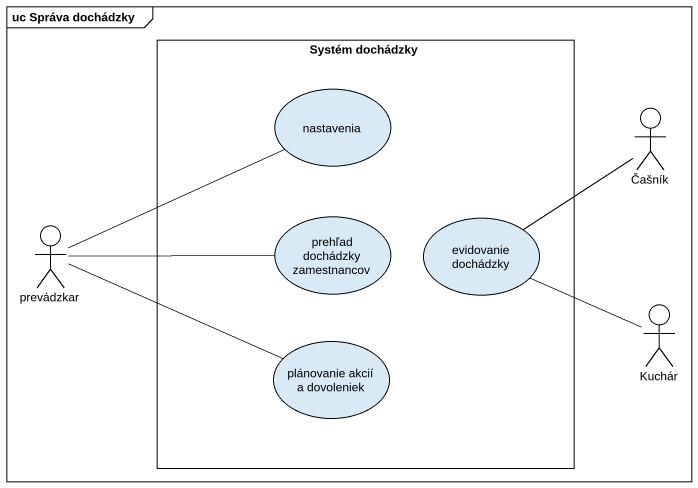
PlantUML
@startuml
mainframe uc Správa dochádzky
rectangle "Systém dochádzky" as Systém_dochádzky {
  usecase nastavenia
  usecase "prehľad dochádzky zamestnancov" as prehľad_dochádzky
  usecase "evidovanie dochádzky" as evidovanie_dochádzky
  usecase "plánovanie akcií a dovoleniek" as plánovanie_akcií_a
}
actor Čašník
actor prevádzkar
actor Kuchár
Čašník -left- evidovanie_dochádzky
prevádzkar -right- nastavenia
prevádzkar -right- prehľad_dochádzky
prevádzkar -right- plánovanie_akcií_a
Kuchár -left- evidovanie_dochádzky
@enduml
